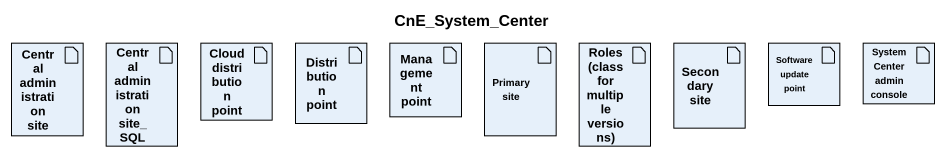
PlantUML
@startuml
title CnE_System_Center
artifact "Central administration site" as Central_administration_site
artifact "Central administration site_SQL" as Central_administration_site_2
artifact "Cloud distribution point" as Cloud_distribution_point
artifact "Distribution point" as Distribution_point
artifact "Management point" as Management_point
artifact "Primary site" as Primary_site
artifact "Roles (class for multiple versions)" as Roles_class_for_multiple
artifact "Secondary site" as Secondary_site
artifact "Software update point" as Software_update_point
artifact "System Center admin console" as System_Center_admin_console
@enduml
